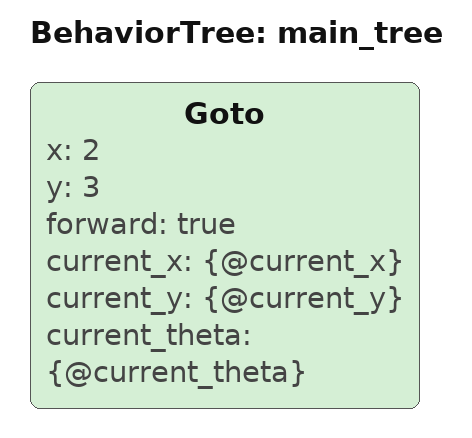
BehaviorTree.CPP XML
<?xml version="1.0" encoding="UTF-8"?>
<root BTCPP_format="4">
  <BehaviorTree ID="main_tree">
    <Goto x="2"
          y="3"
          forward="true"
          current_x="{@current_x}"
          current_y="{@current_y}"
          current_theta="{@current_theta}"/>
  </BehaviorTree>

</root>
